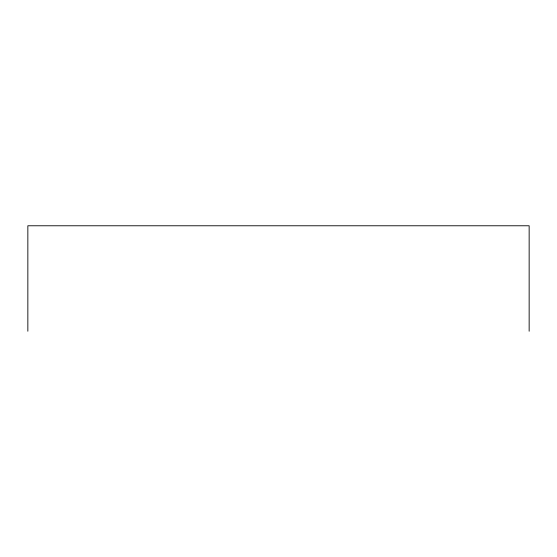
<?xml version="1.0" encoding="UTF-8"?>
<svg xmlns="http://www.w3.org/2000/svg" width="557" height="557" viewBox="0 0 557 557"><rect width="100%" height="100%" fill="white"/><g stroke="black" fill="none" stroke-linecap="round" stroke-linejoin="round"><path stroke-width="0.84" d="M529.15 331.227L529.15 225.773L27.85 225.773L27.85 331.227"/></g></svg>
